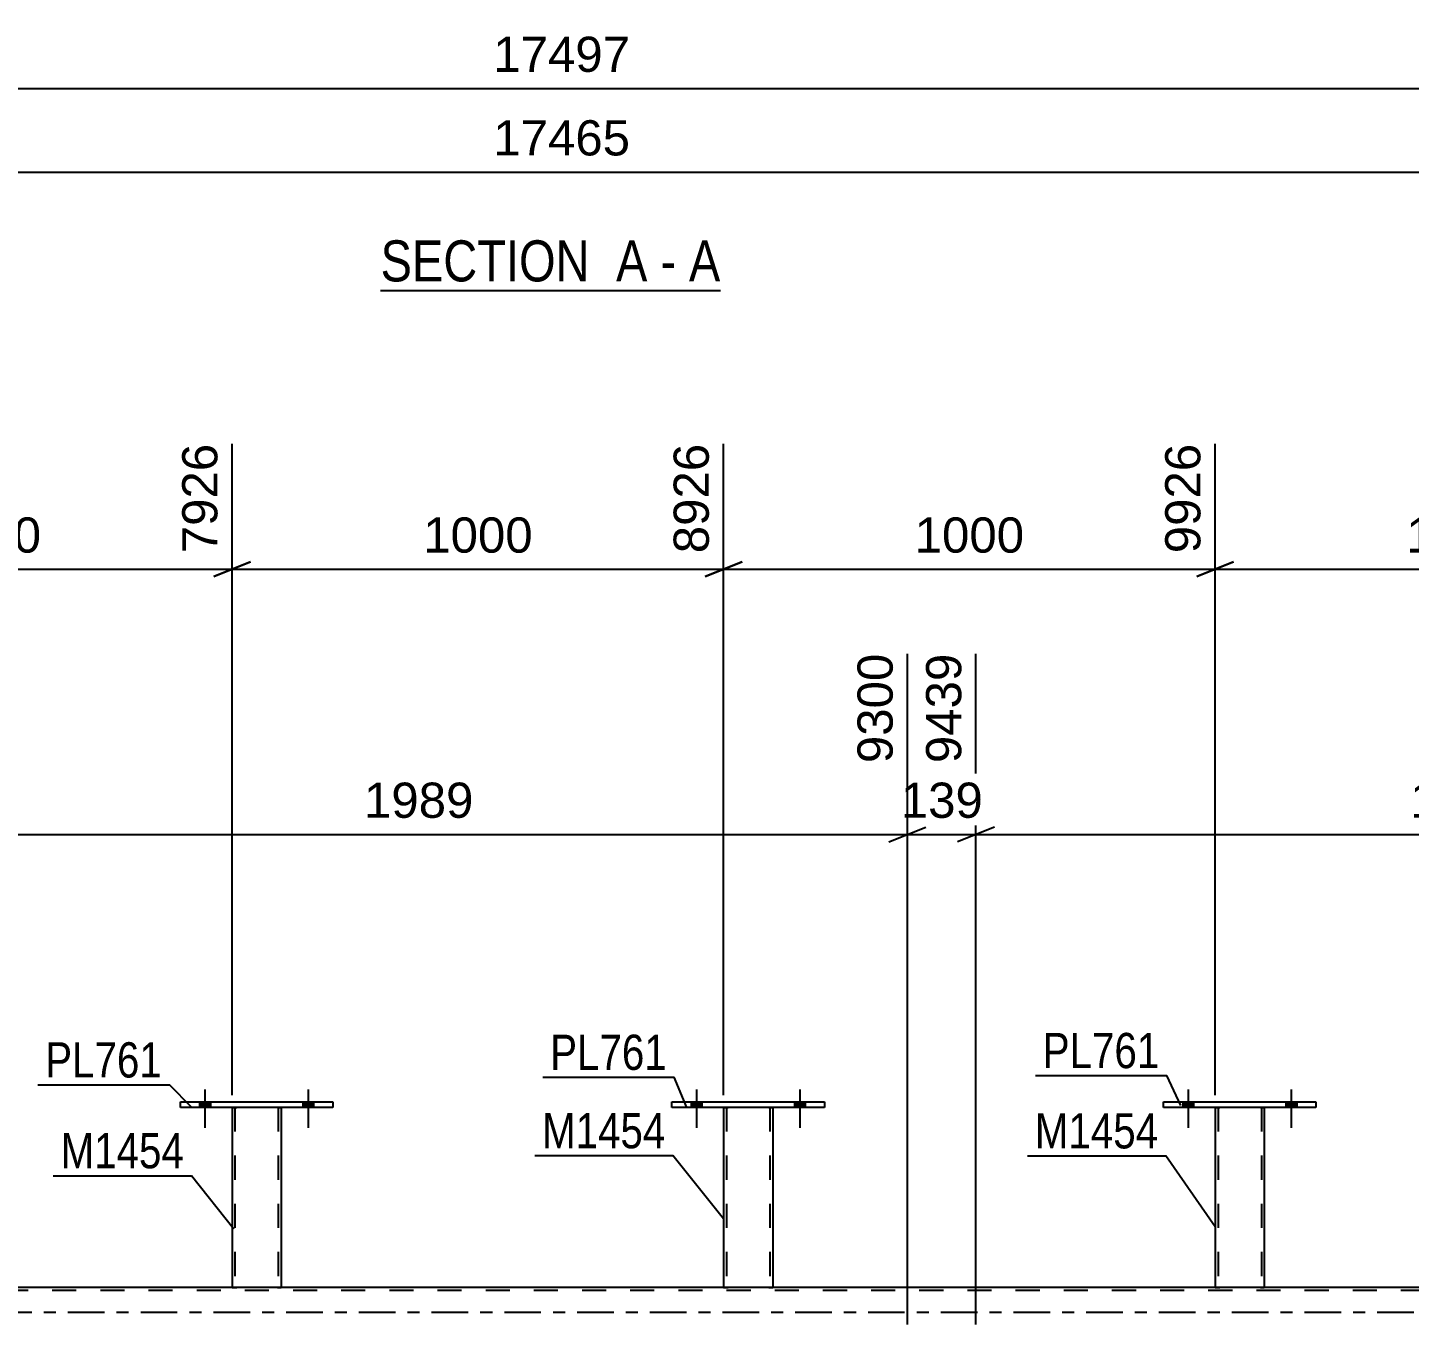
# Model space of a CAD drawing. Header units: millimetres. Extents: x -116 to 725, y -385 to 209.
# Drawn here: x 270.9 to 383.4, y -1 to 104.5 of the extents above; entities that cross this region are included whole.
import ezdxf

# ---------------------------------------------------------------- set-up
doc = ezdxf.new("R2010")
doc.units = ezdxf.units.MM
doc.linetypes.add('DXK_LINE_DOT2', pattern=[3.9198, 1.9599, -1.9599])
doc.linetypes.add('DXK_LINE_DOT3', pattern=[5.9187, 2.979, -0.9799, 0.9799, -0.9799])
doc.styles.add('Arial', font='arial.ttf', dxfattribs={"height": 0.2})
doc.styles.add('Arial Narrow', font='ARIALN.TTF', dxfattribs={"height": 0.2})

# ---------------------------------------------------------------- blocks, each defined once
blk = doc.blocks.new('Unknown-203724257-12 - 3799')
at = {"color": 6, "linetype": 'Continuous'}
blk.add_line((299.64, 83.12), (327.29, 83.12), dxfattribs=at)
at = {"color": 0, "linetype": 'Continuous'}
for points in [[(317.75, 83.87), (317.75, 87.37), (299.64, 87.37), (299.64, 83.87)], [(321.36, 83.87), (321.36, 87.37), (318.8, 87.37), (318.8, 83.87)], [(323.68, 83.87), (323.68, 87.37), (322.41, 87.37), (322.41, 83.87)], [(327.29, 83.87), (327.29, 87.37), (324.73, 87.37), (324.73, 83.87)]]:
    blk.add_wipeout(points, dxfattribs=at)
at = {"color": 7, "linetype": 'Continuous', "style": 'Arial Narrow'}
for s, p in [('SECTION ', (299.64, 83.87)), ('A', (318.8, 83.87)), ('A', (324.73, 83.87)), ('-', (322.41, 83.87))]:
    blk.add_text(s, height=3.34, dxfattribs=at).set_placement(p)
blk = doc.blocks.new('Bolt-203724257-5217 - 5151')
at = {"linetype": 'Continuous'}
for points in [[(364.91, 16.64), (365.79, 16.64), (365.79, 17.12), (364.91, 17.12)], [(373.31, 16.64), (374.19, 16.64), (374.19, 17.12), (373.31, 17.12)]]:
    blk.add_hatch(color=1, dxfattribs=at).paths.add_polyline_path(points)
at = {"color": 1, "linetype": 'Continuous'}
for p, q in [((365.35, 18.12), (365.35, 15)), ((373.75, 18.12), (373.75, 15)), ((364.91, 17.12), (364.91, 16.64)), ((365.79, 17.12), (365.79, 16.64)), ((373.31, 17.12), (373.31, 16.64)), ((374.19, 17.12), (374.19, 16.64))]:
    blk.add_line(p, q, dxfattribs=at)
blk = doc.blocks.new('Bolt-203724257-5222 - 5151')
at = {"linetype": 'Continuous'}
for points in [[(284.91, 16.64), (285.79, 16.64), (285.79, 17.12), (284.91, 17.12)], [(293.31, 16.64), (294.19, 16.64), (294.19, 17.12), (293.31, 17.12)]]:
    blk.add_hatch(color=1, dxfattribs=at).paths.add_polyline_path(points)
at = {"color": 1, "linetype": 'Continuous'}
for p, q in [((285.35, 18.12), (285.35, 15)), ((293.75, 18.12), (293.75, 15)), ((284.91, 17.12), (284.91, 16.64)), ((285.79, 17.12), (285.79, 16.64)), ((293.31, 17.12), (293.31, 16.64)), ((294.19, 17.12), (294.19, 16.64))]:
    blk.add_line(p, q, dxfattribs=at)
blk = doc.blocks.new('Bolt-203724257-5218 - 5151')
at = {"linetype": 'Continuous'}
for points in [[(364.91, 16.64), (365.79, 16.64), (365.79, 17.12), (364.91, 17.12)], [(373.31, 16.64), (374.19, 16.64), (374.19, 17.12), (373.31, 17.12)]]:
    blk.add_hatch(color=1, dxfattribs=at).paths.add_polyline_path(points)
at = {"color": 1, "linetype": 'Continuous'}
for p, q in [((365.35, 18.12), (365.35, 15)), ((373.75, 18.12), (373.75, 15)), ((364.91, 17.12), (364.91, 16.64)), ((365.79, 17.12), (365.79, 16.64)), ((373.31, 17.12), (373.31, 16.64)), ((374.19, 17.12), (374.19, 16.64))]:
    blk.add_line(p, q, dxfattribs=at)
blk = doc.blocks.new('Bolt-203724257-5219 - 5151')
at = {"linetype": 'Continuous'}
for points in [[(324.91, 16.64), (325.79, 16.64), (325.79, 17.12), (324.91, 17.12)], [(333.31, 16.64), (334.19, 16.64), (334.19, 17.12), (333.31, 17.12)]]:
    blk.add_hatch(color=1, dxfattribs=at).paths.add_polyline_path(points)
at = {"color": 1, "linetype": 'Continuous'}
for p, q in [((325.35, 18.12), (325.35, 15)), ((333.75, 18.12), (333.75, 15)), ((324.91, 17.12), (324.91, 16.64)), ((325.79, 17.12), (325.79, 16.64)), ((333.31, 17.12), (333.31, 16.64)), ((334.19, 17.12), (334.19, 16.64))]:
    blk.add_line(p, q, dxfattribs=at)
blk = doc.blocks.new('Bolt-203724257-5220 - 5151')
at = {"linetype": 'Continuous'}
for points in [[(324.91, 16.64), (325.79, 16.64), (325.79, 17.12), (324.91, 17.12)], [(333.31, 16.64), (334.19, 16.64), (334.19, 17.12), (333.31, 17.12)]]:
    blk.add_hatch(color=1, dxfattribs=at).paths.add_polyline_path(points)
at = {"color": 1, "linetype": 'Continuous'}
for p, q in [((325.35, 18.12), (325.35, 15)), ((333.75, 18.12), (333.75, 15)), ((324.91, 17.12), (324.91, 16.64)), ((325.79, 17.12), (325.79, 16.64)), ((333.31, 17.12), (333.31, 16.64)), ((334.19, 17.12), (334.19, 16.64))]:
    blk.add_line(p, q, dxfattribs=at)
blk = doc.blocks.new('Bolt-203724257-5221 - 5151')
at = {"linetype": 'Continuous'}
for points in [[(284.91, 16.64), (285.79, 16.64), (285.79, 17.12), (284.91, 17.12)], [(293.31, 16.64), (294.19, 16.64), (294.19, 17.12), (293.31, 17.12)]]:
    blk.add_hatch(color=1, dxfattribs=at).paths.add_polyline_path(points)
at = {"color": 1, "linetype": 'Continuous'}
for p, q in [((285.35, 18.12), (285.35, 15)), ((293.75, 18.12), (293.75, 15)), ((284.91, 17.12), (284.91, 16.64)), ((285.79, 17.12), (285.79, 16.64)), ((293.31, 17.12), (293.31, 16.64)), ((294.19, 17.12), (294.19, 16.64))]:
    blk.add_line(p, q, dxfattribs=at)
blk = doc.blocks.new('Part-203724257-5247 - 5151')
at = {"color": 7, "linetype": 'DXK_LINE_DOT2'}
for p, q in [((623.74, 1.76), (-29.49, 1.76)), ((291.55, 2), (287.55, 2)), ((331.55, 2), (327.55, 2)), ((371.55, 2), (367.55, 2))]:
    blk.add_line(p, q, dxfattribs=at)
at = {"color": 2, "linetype": 'Continuous'}
for p, q in [((287.55, 2), (251.55, 2)), ((327.55, 2), (291.55, 2)), ((367.55, 2), (331.55, 2)), ((407.55, 2), (371.55, 2))]:
    blk.add_line(p, q, dxfattribs=at)
at = {"color": 7, "linetype": 'DXK_LINE_DOT3'}
blk.add_line((-39.49, 0), (623.74, 0), dxfattribs=at)
blk = doc.blocks.new('Part-203724257-5412 - 5151')
at = {"color": 2, "linetype": 'Continuous'}
for p, q in [((283.35, 16.64), (283.35, 17.12)), ((283.35, 17.12), (295.75, 17.12)), ((295.75, 17.12), (295.75, 16.64)), ((295.75, 16.64), (283.35, 16.64))]:
    blk.add_line(p, q, dxfattribs=at)
blk = doc.blocks.new('Part-203724257-5392 - 5151')
at = {"color": 2, "linetype": 'Continuous'}
for p, q in [((363.35, 16.64), (363.35, 17.12)), ((363.35, 17.12), (375.75, 17.12)), ((375.75, 17.12), (375.75, 16.64)), ((375.75, 16.64), (363.35, 16.64))]:
    blk.add_line(p, q, dxfattribs=at)
blk = doc.blocks.new('Part-203724257-5397 - 5151')
at = {"color": 7, "linetype": 'DXK_LINE_DOT2'}
for p, q in [((367.55, 16.65), (367.55, 16.65)), ((367.55, 16.65), (367.55, 16.64)), ((367.55, 16.64), (367.55, 16.65)), ((367.58, 16.65), (367.55, 16.65)), ((367.55, 16.65), (367.58, 16.65)), ((367.69, 16.65), (367.58, 16.65)), ((367.58, 16.65), (367.69, 16.65)), ((367.8, 16.65), (367.69, 16.65)), ((367.69, 16.65), (367.84, 16.65)), ((367.79, 16.65), (367.79, 16.65)), ((367.79, 16.65), (367.79, 2)), ((367.8, 16.65), (367.79, 16.65)), ((367.79, 16.65), (367.8, 16.65)), ((371.25, 16.65), (367.8, 16.65)), ((367.86, 16.65), (367.8, 16.65)), ((367.8, 16.65), (367.86, 16.65)), ((371.25, 16.65), (367.84, 16.65)), ((371.16, 16.65), (367.86, 16.65)), ((367.86, 16.65), (367.93, 16.65)), ((371.24, 16.65), (367.93, 16.65)), ((371.24, 16.65), (371.16, 16.65)), ((371.29, 16.65), (371.24, 16.65)), ((371.24, 16.65), (371.29, 16.65)), ((371.25, 16.65), (371.41, 16.65)), ((371.41, 16.65), (371.25, 16.65)), ((371.31, 16.65), (371.29, 16.65)), ((371.29, 16.65), (371.31, 16.65)), ((371.31, 16.65), (371.31, 16.65)), ((371.31, 16.65), (371.31, 2)), ((371.41, 16.65), (371.51, 16.65)), ((371.51, 16.65), (371.41, 16.65)), ((371.51, 16.65), (371.55, 16.65)), ((371.55, 16.65), (371.51, 16.65)), ((371.55, 16.65), (371.55, 16.65)), ((371.55, 16.65), (371.55, 16.64)), ((371.55, 16.64), (371.55, 16.65)), ((367.55, 2), (367.58, 2)), ((367.58, 2), (367.69, 2)), ((367.69, 2), (367.84, 2)), ((367.8, 2), (367.79, 2)), ((367.79, 2), (367.8, 2)), ((367.86, 2), (367.8, 2)), ((367.8, 2), (367.84, 2)), ((371.25, 2), (367.84, 2)), ((367.84, 2), (367.86, 2)), ((371.16, 2), (367.86, 2)), ((367.86, 2), (367.93, 2)), ((371.24, 2), (367.93, 2)), ((371.24, 2), (371.16, 2)), ((371.29, 2), (371.24, 2)), ((371.24, 2), (371.29, 2)), ((371.25, 2), (371.41, 2)), ((371.31, 2), (371.29, 2)), ((371.29, 2), (371.31, 2)), ((371.41, 2), (371.51, 2)), ((371.51, 2), (371.55, 2))]:
    blk.add_line(p, q, dxfattribs=at)
at = {"color": 2, "linetype": 'Continuous'}
for p, q in [((367.55, 16.64), (367.55, 2)), ((371.55, 16.64), (371.55, 2)), ((367.58, 2), (367.55, 2)), ((367.69, 2), (367.58, 2)), ((367.84, 2), (367.69, 2)), ((371.25, 2), (367.84, 2)), ((371.41, 2), (371.25, 2)), ((371.51, 2), (371.41, 2)), ((371.55, 2), (371.51, 2))]:
    blk.add_line(p, q, dxfattribs=at)
blk = doc.blocks.new('Part-203724257-5402 - 5151')
at = {"color": 2, "linetype": 'Continuous'}
for p, q in [((323.35, 16.64), (323.35, 17.12)), ((323.35, 17.12), (335.75, 17.12)), ((335.75, 17.12), (335.75, 16.64)), ((335.75, 16.64), (323.35, 16.64))]:
    blk.add_line(p, q, dxfattribs=at)
blk = doc.blocks.new('Part-203724257-5407 - 5151')
at = {"color": 7, "linetype": 'DXK_LINE_DOT2'}
for p, q in [((327.55, 16.65), (327.55, 16.65)), ((327.55, 16.65), (327.55, 16.64)), ((327.55, 16.64), (327.55, 16.65)), ((327.58, 16.65), (327.55, 16.65)), ((327.55, 16.65), (327.58, 16.65)), ((327.69, 16.65), (327.58, 16.65)), ((327.58, 16.65), (327.69, 16.65)), ((327.8, 16.65), (327.69, 16.65)), ((327.69, 16.65), (327.84, 16.65)), ((327.79, 16.65), (327.79, 16.65)), ((327.79, 16.65), (327.79, 2)), ((327.8, 16.65), (327.79, 16.65)), ((327.79, 16.65), (327.8, 16.65)), ((331.25, 16.65), (327.8, 16.65)), ((327.86, 16.65), (327.8, 16.65)), ((327.8, 16.65), (327.86, 16.65)), ((331.25, 16.65), (327.84, 16.65)), ((331.16, 16.65), (327.86, 16.65)), ((327.86, 16.65), (327.93, 16.65)), ((331.24, 16.65), (327.93, 16.65)), ((331.24, 16.65), (331.16, 16.65)), ((331.29, 16.65), (331.24, 16.65)), ((331.24, 16.65), (331.29, 16.65)), ((331.25, 16.65), (331.41, 16.65)), ((331.41, 16.65), (331.25, 16.65)), ((331.31, 16.65), (331.29, 16.65)), ((331.29, 16.65), (331.31, 16.65)), ((331.31, 16.65), (331.31, 16.65)), ((331.31, 16.65), (331.31, 2)), ((331.41, 16.65), (331.51, 16.65)), ((331.51, 16.65), (331.41, 16.65)), ((331.51, 16.65), (331.55, 16.65)), ((331.55, 16.65), (331.51, 16.65)), ((331.55, 16.65), (331.55, 16.65)), ((331.55, 16.65), (331.55, 16.64)), ((331.55, 16.64), (331.55, 16.65)), ((327.55, 2), (327.58, 2)), ((327.58, 2), (327.69, 2)), ((327.69, 2), (327.84, 2)), ((327.8, 2), (327.79, 2)), ((327.79, 2), (327.8, 2)), ((327.86, 2), (327.8, 2)), ((327.8, 2), (327.84, 2)), ((331.25, 2), (327.84, 2)), ((327.84, 2), (327.86, 2)), ((331.16, 2), (327.86, 2)), ((327.86, 2), (327.93, 2)), ((331.24, 2), (327.93, 2)), ((331.24, 2), (331.16, 2)), ((331.29, 2), (331.24, 2)), ((331.24, 2), (331.29, 2)), ((331.25, 2), (331.41, 2)), ((331.31, 2), (331.29, 2)), ((331.29, 2), (331.31, 2)), ((331.41, 2), (331.51, 2)), ((331.51, 2), (331.55, 2))]:
    blk.add_line(p, q, dxfattribs=at)
at = {"color": 2, "linetype": 'Continuous'}
for p, q in [((327.55, 16.64), (327.55, 2)), ((331.55, 16.64), (331.55, 2)), ((327.58, 2), (327.55, 2)), ((327.69, 2), (327.58, 2)), ((327.84, 2), (327.69, 2)), ((331.25, 2), (327.84, 2)), ((331.41, 2), (331.25, 2)), ((331.51, 2), (331.41, 2)), ((331.55, 2), (331.51, 2))]:
    blk.add_line(p, q, dxfattribs=at)
blk = doc.blocks.new('Part-203724257-5417 - 5151')
at = {"color": 7, "linetype": 'DXK_LINE_DOT2'}
for p, q in [((287.55, 16.65), (287.55, 16.65)), ((287.55, 16.65), (287.55, 16.64)), ((287.55, 16.64), (287.55, 16.65)), ((287.58, 16.65), (287.55, 16.65)), ((287.55, 16.65), (287.58, 16.65)), ((287.69, 16.65), (287.58, 16.65)), ((287.58, 16.65), (287.69, 16.65)), ((287.8, 16.65), (287.69, 16.65)), ((287.69, 16.65), (287.84, 16.65)), ((287.79, 16.65), (287.79, 16.65)), ((287.79, 16.65), (287.79, 2)), ((287.8, 16.65), (287.79, 16.65)), ((287.79, 16.65), (287.8, 16.65)), ((291.25, 16.65), (287.8, 16.65)), ((287.86, 16.65), (287.8, 16.65)), ((287.8, 16.65), (287.86, 16.65)), ((291.25, 16.65), (287.84, 16.65)), ((291.16, 16.65), (287.86, 16.65)), ((287.86, 16.65), (287.93, 16.65)), ((291.24, 16.65), (287.93, 16.65)), ((291.24, 16.65), (291.16, 16.65)), ((291.29, 16.65), (291.24, 16.65)), ((291.24, 16.65), (291.29, 16.65)), ((291.25, 16.65), (291.41, 16.65)), ((291.41, 16.65), (291.25, 16.65)), ((291.31, 16.65), (291.29, 16.65)), ((291.29, 16.65), (291.31, 16.65)), ((291.31, 16.65), (291.31, 16.65)), ((291.31, 16.65), (291.31, 2)), ((291.41, 16.65), (291.51, 16.65)), ((291.51, 16.65), (291.41, 16.65)), ((291.51, 16.65), (291.55, 16.65)), ((291.55, 16.65), (291.51, 16.65)), ((291.55, 16.65), (291.55, 16.65)), ((291.55, 16.65), (291.55, 16.64)), ((291.55, 16.64), (291.55, 16.65)), ((287.55, 2), (287.58, 2)), ((287.58, 2), (287.69, 2)), ((287.69, 2), (287.84, 2)), ((287.8, 2), (287.79, 2)), ((287.79, 2), (287.8, 2)), ((287.86, 2), (287.8, 2)), ((287.8, 2), (287.84, 2)), ((291.25, 2), (287.84, 2)), ((287.84, 2), (287.86, 2)), ((291.16, 2), (287.86, 2)), ((287.86, 2), (287.93, 2)), ((291.24, 2), (287.93, 2)), ((291.24, 2), (291.16, 2)), ((291.29, 2), (291.24, 2)), ((291.24, 2), (291.29, 2)), ((291.25, 2), (291.41, 2)), ((291.31, 2), (291.29, 2)), ((291.29, 2), (291.31, 2)), ((291.41, 2), (291.51, 2)), ((291.51, 2), (291.55, 2))]:
    blk.add_line(p, q, dxfattribs=at)
at = {"color": 2, "linetype": 'Continuous'}
for p, q in [((287.55, 16.64), (287.55, 2)), ((291.55, 16.64), (291.55, 2)), ((287.58, 2), (287.55, 2)), ((287.69, 2), (287.58, 2)), ((287.84, 2), (287.69, 2)), ((291.25, 2), (287.84, 2)), ((291.41, 2), (291.25, 2)), ((291.51, 2), (291.41, 2)), ((291.55, 2), (291.51, 2))]:
    blk.add_line(p, q, dxfattribs=at)
blk = doc.blocks.new('StraightDimension-203724257-6048 - 5151')
at = {"color": 7, "linetype": 'Continuous'}
for p, q in [((247.55, 17.64), (247.55, 70.64)), ((287.56, 17.64), (287.56, 70.64)), ((249.05, 61.05), (246.05, 59.85)), ((286.06, 59.85), (289.06, 61.05)), ((247.55, 60.45), (287.56, 60.45))]:
    blk.add_line(p, q, dxfattribs=at)
at = {"color": 0}
blk.add_wipeout([(272.6, 61.2), (272.6, 65.4), (262.51, 65.4), (262.51, 61.2)], dxfattribs=at)
at = {"color": 3, "style": 'Arial'}
blk.add_text('1000', height=2.865, dxfattribs=at).set_placement((263.11, 61.8))
at = {"color": 0, "linetype": 'Continuous'}
blk.add_wipeout([(286.96, 71.24), (282.76, 71.24), (282.76, 61.15), (286.96, 61.15)], dxfattribs=at)
at = {"color": 3, "linetype": 'Continuous', "style": 'Arial'}
blk.add_text('7926', height=2.865, rotation=90.0002, dxfattribs=at).set_placement((286.36, 61.75))
blk = doc.blocks.new('StraightDimension-203724257-6232 - 5151')
at = {"color": 7, "linetype": 'Continuous'}
for p, q in [((427.65, -1), (427.65, 55.79)), ((348.09, -1), (348.09, 53.57)), ((349.59, 39.47), (346.59, 38.27)), ((426.15, 38.27), (429.15, 39.47)), ((348.09, 38.87), (427.65, 38.87))]:
    blk.add_line(p, q, dxfattribs=at)
at = {"color": 0, "linetype": 'Continuous'}
blk.add_wipeout([(427.05, 56.39), (422.85, 56.39), (422.85, 44.07), (427.05, 44.07)], dxfattribs=at)
at = {"color": 0}
blk.add_wipeout([(392.92, 39.62), (392.92, 43.82), (382.82, 43.82), (382.82, 39.62)], dxfattribs=at)
at = {"color": 3, "linetype": 'Continuous', "style": 'Arial'}
blk.add_text('11428', height=2.865, rotation=90.0002, dxfattribs=at).set_placement((426.45, 44.67))
at = {"color": 3, "style": 'Arial'}
blk.add_text('1989', height=2.865, dxfattribs=at).set_placement((383.42, 40.22))
blk = doc.blocks.new('StraightDimension-203724257-6015 - 5151')
at = {"color": 7, "linetype": 'Continuous'}
for p, q in [((287.56, 17.65), (287.56, 70.64)), ((327.55, 17.65), (327.55, 70.64)), ((289.06, 61.05), (286.06, 59.85)), ((326.05, 59.85), (329.05, 61.05)), ((287.56, 60.45), (327.55, 60.45))]:
    blk.add_line(p, q, dxfattribs=at)
at = {"color": 0}
blk.add_wipeout([(312.6, 61.2), (312.6, 65.4), (302.51, 65.4), (302.51, 61.2)], dxfattribs=at)
at = {"color": 3, "style": 'Arial'}
blk.add_text('1000', height=2.865, dxfattribs=at).set_placement((303.11, 61.8))
at = {"color": 0, "linetype": 'Continuous'}
blk.add_wipeout([(326.95, 71.24), (322.75, 71.24), (322.75, 61.15), (326.95, 61.15)], dxfattribs=at)
at = {"color": 3, "linetype": 'Continuous', "style": 'Arial'}
blk.add_text('8926', height=2.865, rotation=90.0002, dxfattribs=at).set_placement((326.35, 61.75))
blk = doc.blocks.new('StraightDimension-203724257-6024 - 5151')
at = {"color": 7, "linetype": 'Continuous'}
for p, q in [((327.55, 17.65), (327.55, 70.64)), ((367.55, 17.65), (367.55, 70.64)), ((329.05, 61.05), (326.05, 59.85)), ((366.05, 59.85), (369.05, 61.05)), ((327.55, 60.45), (367.55, 60.45))]:
    blk.add_line(p, q, dxfattribs=at)
at = {"color": 0}
blk.add_wipeout([(352.59, 61.2), (352.59, 65.4), (342.5, 65.4), (342.5, 61.2)], dxfattribs=at)
at = {"color": 3, "style": 'Arial'}
blk.add_text('1000', height=2.865, dxfattribs=at).set_placement((343.1, 61.8))
at = {"color": 0, "linetype": 'Continuous'}
blk.add_wipeout([(366.95, 71.24), (362.75, 71.24), (362.75, 61.15), (366.95, 61.15)], dxfattribs=at)
at = {"color": 3, "linetype": 'Continuous', "style": 'Arial'}
blk.add_text('9926', height=2.865, rotation=90.0002, dxfattribs=at).set_placement((366.35, 61.75))
blk = doc.blocks.new('StraightDimension-203724257-6057 - 5151')
at = {"color": 7, "linetype": 'Continuous'}
for p, q in [((407.55, 17.65), (407.55, 72.86)), ((367.55, 17.65), (367.55, 70.64)), ((369.05, 61.05), (366.05, 59.85)), ((406.05, 59.85), (409.05, 61.05)), ((367.55, 60.45), (407.55, 60.45))]:
    blk.add_line(p, q, dxfattribs=at)
at = {"color": 0}
blk.add_wipeout([(392.59, 61.2), (392.59, 65.4), (382.5, 65.4), (382.5, 61.2)], dxfattribs=at)
at = {"color": 3, "style": 'Arial'}
blk.add_text('1000', height=2.865, dxfattribs=at).set_placement((383.1, 61.8))
at = {"color": 0, "linetype": 'Continuous'}
blk.add_wipeout([(406.95, 73.46), (402.75, 73.46), (402.75, 61.15), (406.95, 61.15)], dxfattribs=at)
at = {"color": 3, "linetype": 'Continuous', "style": 'Arial'}
blk.add_text('10926', height=2.865, rotation=90.0002, dxfattribs=at).set_placement((406.35, 61.75))
blk = doc.blocks.new('StraightDimension-203724257-6254 - 5151')
at = {"color": 7, "linetype": 'Continuous'}
for p, q in [((342.51, -1), (342.51, 53.57)), ((348.09, -1), (348.09, 53.57)), ((341.01, 38.27), (344.01, 39.47)), ((349.59, 39.47), (346.59, 38.27)), ((342.51, 38.87), (348.09, 38.87))]:
    blk.add_line(p, q, dxfattribs=at)
at = {"color": 0}
blk.add_wipeout([(349.24, 39.62), (349.24, 43.82), (341.37, 43.82), (341.37, 39.62)], dxfattribs=at)
at = {"color": 3, "style": 'Arial'}
blk.add_text('139', height=2.865, dxfattribs=at).set_placement((341.97, 40.22))
at = {"color": 0, "linetype": 'Continuous'}
blk.add_wipeout([(347.49, 54.17), (343.29, 54.17), (343.29, 44.07), (347.49, 44.07)], dxfattribs=at)
at = {"color": 3, "linetype": 'Continuous', "style": 'Arial'}
blk.add_text('9439', height=2.865, rotation=90.0002, dxfattribs=at).set_placement((346.89, 44.67))
blk = doc.blocks.new('StraightDimension-203724257-6276 - 5151')
at = {"color": 7, "linetype": 'Continuous'}
for p, q in [((262.95, -1), (262.95, 53.57)), ((342.51, -1), (342.51, 53.57)), ((264.45, 39.47), (261.45, 38.27)), ((341.01, 38.27), (344.01, 39.47)), ((262.95, 38.87), (342.51, 38.87))]:
    blk.add_line(p, q, dxfattribs=at)
at = {"color": 0, "linetype": 'Continuous'}
blk.add_wipeout([(341.91, 54.17), (337.71, 54.17), (337.71, 44.07), (341.91, 44.07)], dxfattribs=at)
at = {"color": 0}
blk.add_wipeout([(307.78, 39.62), (307.78, 43.82), (297.69, 43.82), (297.69, 39.62)], dxfattribs=at)
at = {"color": 3, "linetype": 'Continuous', "style": 'Arial'}
blk.add_text('9300', height=2.865, rotation=90.0002, dxfattribs=at).set_placement((341.31, 44.67))
at = {"color": 3, "style": 'Arial'}
blk.add_text('1989', height=2.865, dxfattribs=at).set_placement((298.29, 40.22))
blk = doc.blocks.new('StraightDimension-203724257-4387 - 3799')
at = {"color": 7, "linetype": 'Continuous'}
blk.add_line((-29.81, 99.57), (658.55, 99.57), dxfattribs=at)
at = {"color": 0}
blk.add_wipeout([(320.53, 100.32), (320.53, 104.52), (308.21, 104.52), (308.21, 100.32)], dxfattribs=at)
at = {"color": 3, "style": 'Arial'}
blk.add_text('17497', height=2.865, dxfattribs=at).set_placement((308.81, 100.92))
blk = doc.blocks.new('StraightDimension-203724257-5111 - 3799')
at = {"color": 7, "linetype": 'Continuous'}
blk.add_line((-29.17, 92.77), (657.91, 92.77), dxfattribs=at)
at = {"color": 0}
blk.add_wipeout([(320.53, 93.52), (320.53, 97.72), (308.21, 97.72), (308.21, 93.52)], dxfattribs=at)
at = {"color": 3, "style": 'Arial'}
blk.add_text('17465', height=2.865, dxfattribs=at).set_placement((308.81, 94.12))
blk = doc.blocks.new('Mark-203724257-5398 - 5151')
at = {"color": 30, "linetype": 'Continuous'}
for p in [(312.84, 19.11), (324.55, 16.65)]:
    blk.add_line(p, (323.54, 19.11), dxfattribs=at)
at = {"color": 0}
blk.add_wipeout([(322.94, 19.71), (322.94, 22.71), (313.44, 22.71), (313.44, 19.71)], dxfattribs=at)
blk.add_wipeout([(322.94, 19.71), (322.94, 22.71), (313.44, 22.71), (313.44, 19.71)], dxfattribs=at)
at = {"color": 3, "style": 'Arial Narrow'}
blk.add_text('PL761', height=2.863, dxfattribs=at).set_placement((313.44, 19.71))
blk = doc.blocks.new('Mark-203724257-5388 - 5151')
at = {"color": 30, "linetype": 'Continuous'}
for p in [(352.92, 19.25), (364.76, 16.81)]:
    blk.add_line(p, (363.62, 19.25), dxfattribs=at)
at = {"color": 0}
blk.add_wipeout([(363.02, 19.85), (363.02, 22.85), (353.52, 22.85), (353.52, 19.85)], dxfattribs=at)
blk.add_wipeout([(363.02, 19.85), (363.02, 22.85), (353.52, 22.85), (353.52, 19.85)], dxfattribs=at)
at = {"color": 3, "style": 'Arial Narrow'}
blk.add_text('PL761', height=2.863, dxfattribs=at).set_placement((353.52, 19.85))
blk = doc.blocks.new('Mark-203724257-5393 - 5151')
at = {"color": 30, "linetype": 'Continuous'}
for p in [(352.28, 12.72), (367.55, 6.93)]:
    blk.add_line(p, (363.53, 12.72), dxfattribs=at)
at = {"color": 0}
blk.add_wipeout([(362.93, 13.32), (362.93, 16.32), (352.88, 16.32), (352.88, 13.32)], dxfattribs=at)
blk.add_wipeout([(362.93, 13.32), (362.93, 16.32), (352.88, 16.32), (352.88, 13.32)], dxfattribs=at)
at = {"color": 3, "style": 'Arial Narrow'}
blk.add_text('M1454', height=2.863, dxfattribs=at).set_placement((352.88, 13.32))
blk = doc.blocks.new('Mark-203724257-5403 - 5151')
at = {"color": 30, "linetype": 'Continuous'}
for p in [(312.18, 12.73), (327.55, 7.58)]:
    blk.add_line(p, (323.43, 12.73), dxfattribs=at)
at = {"color": 0}
blk.add_wipeout([(322.83, 13.33), (322.83, 16.33), (312.78, 16.33), (312.78, 13.33)], dxfattribs=at)
blk.add_wipeout([(322.83, 13.33), (322.83, 16.33), (312.78, 16.33), (312.78, 13.33)], dxfattribs=at)
at = {"color": 3, "style": 'Arial Narrow'}
blk.add_text('M1454', height=2.863, dxfattribs=at).set_placement((312.78, 13.33))
blk = doc.blocks.new('Mark-203724257-5408 - 5151')
at = {"color": 30, "linetype": 'Continuous'}
for p in [(271.75, 18.49), (284.29, 16.64)]:
    blk.add_line(p, (282.46, 18.49), dxfattribs=at)
at = {"color": 0}
blk.add_wipeout([(281.86, 19.09), (281.86, 22.09), (272.35, 22.09), (272.35, 19.09)], dxfattribs=at)
blk.add_wipeout([(281.86, 19.09), (281.86, 22.09), (272.35, 22.09), (272.35, 19.09)], dxfattribs=at)
at = {"color": 3, "style": 'Arial Narrow'}
blk.add_text('PL761', height=2.863, dxfattribs=at).set_placement((272.35, 19.09))
blk = doc.blocks.new('Mark-203724257-5413 - 5151')
at = {"color": 30, "linetype": 'Continuous'}
for p in [(273, 11.1), (287.7, 6.74)]:
    blk.add_line(p, (284.25, 11.1), dxfattribs=at)
at = {"color": 0}
blk.add_wipeout([(283.65, 11.7), (283.65, 14.7), (273.6, 14.7), (273.6, 11.7)], dxfattribs=at)
blk.add_wipeout([(283.65, 11.7), (283.65, 14.7), (273.6, 14.7), (273.6, 11.7)], dxfattribs=at)
at = {"color": 3, "style": 'Arial Narrow'}
blk.add_text('M1454', height=2.863, dxfattribs=at).set_placement((273.6, 11.7))

msp = doc.modelspace()

# ---------------------------------------------------------------- block references
for name in ['StraightDimension-203724257-4387 - 3799', 'Unknown-203724257-12 - 3799', 'Bolt-203724257-5222 - 5151', 'Bolt-203724257-5221 - 5151', 'Bolt-203724257-5219 - 5151', 'Bolt-203724257-5220 - 5151', 'Bolt-203724257-5217 - 5151', 'Bolt-203724257-5218 - 5151', 'Part-203724257-5412 - 5151', 'Part-203724257-5402 - 5151', 'Part-203724257-5392 - 5151', 'Part-203724257-5417 - 5151', 'Part-203724257-5407 - 5151', 'Part-203724257-5397 - 5151', 'Part-203724257-5247 - 5151']:
    msp.add_blockref(name, (0, 0))

# ---------------------------------------------------------------- next in the draw order: block references
for name in ['StraightDimension-203724257-5111 - 3799', 'StraightDimension-203724257-6048 - 5151', 'StraightDimension-203724257-6232 - 5151']:
    msp.add_blockref(name, (0, 0))

# ---------------------------------------------------------------- next in the draw order: block references
msp.add_blockref('StraightDimension-203724257-6015 - 5151', (0, 0))

# ---------------------------------------------------------------- next in the draw order: block references
msp.add_blockref('StraightDimension-203724257-6024 - 5151', (0, 0))

# ---------------------------------------------------------------- next in the draw order: block references
for name in ['StraightDimension-203724257-6057 - 5151', 'StraightDimension-203724257-6254 - 5151', 'Mark-203724257-5388 - 5151']:
    msp.add_blockref(name, (0, 0))

# ---------------------------------------------------------------- next in the draw order: block references
for name in ['StraightDimension-203724257-6276 - 5151', 'Mark-203724257-5393 - 5151']:
    msp.add_blockref(name, (0, 0))

# ---------------------------------------------------------------- next in the draw order: block references
for name in ['Mark-203724257-5398 - 5151', 'Mark-203724257-5408 - 5151', 'Mark-203724257-5413 - 5151']:
    msp.add_blockref(name, (0, 0))

# ---------------------------------------------------------------- next in the draw order: block references
msp.add_blockref('Mark-203724257-5403 - 5151', (0, 0))

doc.saveas('drawing.dxf')
